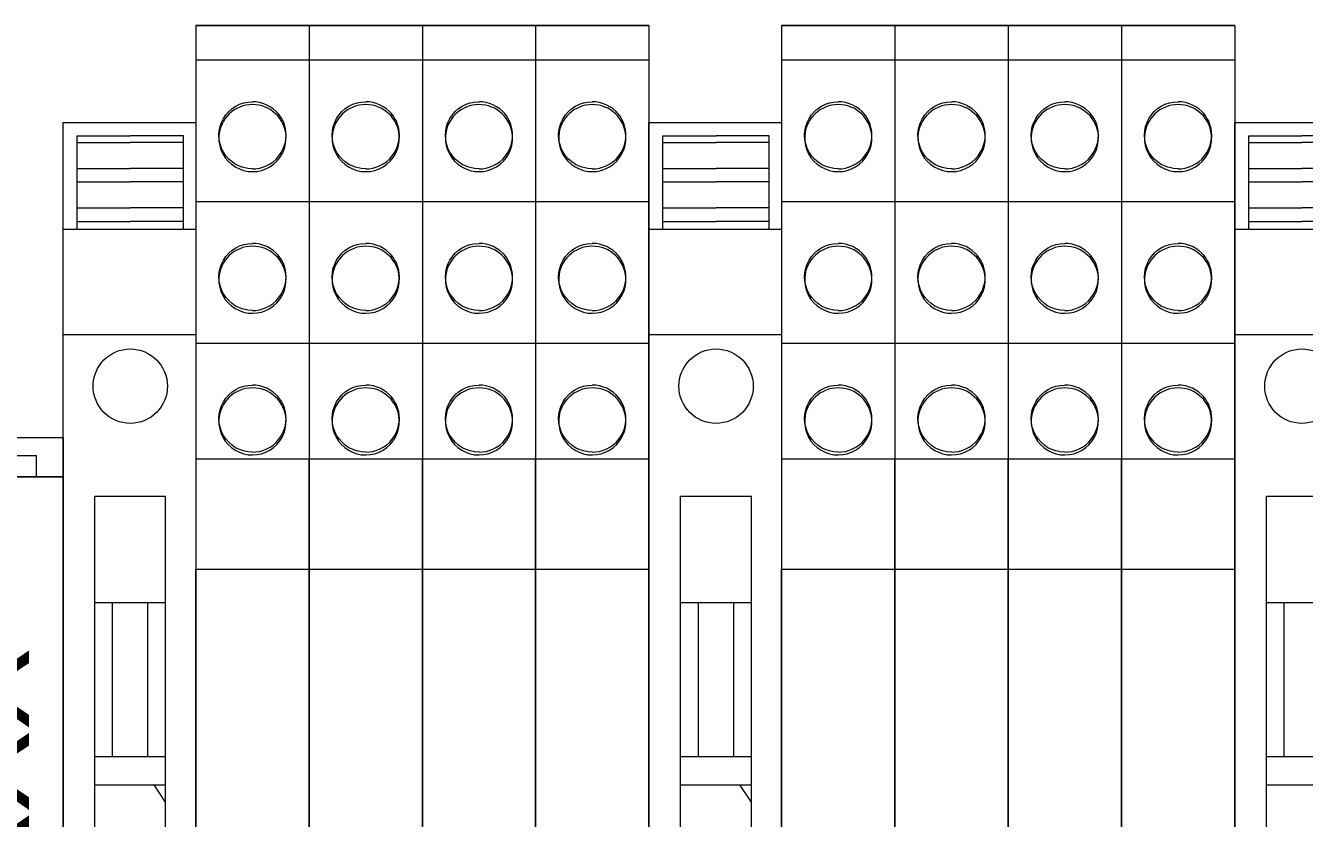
# Model space of a CAD drawing. Header units: millimetres. Extents: x 979 to 5828, y -1860 to 642.
# Drawn here: x 5079.4 to 5151.7, y -176.9 to -132.1 of the extents above; entities that cross this region are included whole.
import ezdxf
from ezdxf.enums import TextEntityAlignment as Align

# ---------------------------------------------------------------- set-up
doc = ezdxf.new("R2010")
doc.units = ezdxf.units.MM
doc.layers.add('eProC - L2', color=41, linetype='Continuous', lineweight=20)
doc.styles.get("Standard").update_dxf_attribs({"font": 'arial.ttf'})

# ---------------------------------------------------------------- blocks, each defined once
blk = doc.blocks.new('eProC_Z_EK1+I-RE1')
at = {"layer": 'eProC - L2'}
for p, q in [((0, 0), (0, -20.65)), ((10, 0), (0, 0)), ((10, 0), (10, -43)), ((0, -1), (8.5, -1)), ((8.5, -2.2), (8.5, -1)), ((10, -2.2), (0, -2.2)), ((0, -4.2), (1, -4.2)), ((1, -4.591), (0, -4.591)), ((1, -5.091), (0, -5.091)), ((1, -5.838), (0, -5.838)), ((1, -6.114), (0, -6.114)), ((1, -7.214), (0, -7.214)), ((1, -7.489), (0, -7.489)), ((1, -8.989), (0, -8.989)), ((1, -9.265), (0, -9.265)), ((1, -10.365), (0, -10.365)), ((1, -10.64), (0, -10.64)), ((1, -12.14), (0, -12.14)), ((1, -12.416), (0, -12.416)), ((1, -13.516), (0, -13.516)), ((1, -13.791), (0, -13.791)), ((1, -15.291), (0, -15.291)), ((1, -15.567), (0, -15.567)), ((1, -16.667), (0, -16.667)), ((1, -16.942), (0, -16.942)), ((1, -17.691), (0, -17.691)), ((1, -18.191), (0, -18.191)), ((0, -20.65), (1, -20.65)), ((1, -26.45), (1, -20.65)), ((0, -26.45), (0, -43)), ((0, -26.45), (1, -26.45)), ((10, -41), (0, -41)), ((10, -43), (0, -43))]:
    blk.add_line(p, q, dxfattribs=at)
blk.add_lwpolyline([(10, -41), (1, -41), (1, -2.2), (10, -2.2)], close=True, dxfattribs=at)
blk.add_attdef('XXXX.X', text='', height=5, rotation=90, dxfattribs=at).set_placement((8.072, -21.183), align=Align.CENTER)
blk = doc.blocks.new('eProC_Z_BPSN-SI-520')
at = {"layer": 'eProC - L2'}
for p, q in [((0.794, -6.05), (0.794, -0.749)), ((0.794, -0.749), (3.794, -0.749)), ((0.794, -1.131), (3.794, -1.131)), ((6.794, -0.749), (3.794, -0.749)), ((6.794, -1.131), (3.794, -1.131)), ((6.794, -6.05), (6.794, -0.749)), ((0.794, -2.594), (3.794, -2.594)), ((6.794, -2.594), (3.794, -2.594)), ((0.794, -3.358), (3.794, -3.358)), ((6.794, -3.358), (3.794, -3.358)), ((0.794, -4.822), (3.794, -4.822)), ((6.794, -4.822), (3.794, -4.822)), ((0.794, -5.585), (3.794, -5.585)), ((6.794, -5.585), (3.794, -5.585)), ((7.5, -6.05), (0, -6.05)), ((7.5, -11.996), (0, -11.996)), ((1.794, -42.11), (1.794, -21.11)), ((1.794, -21.11), (5.794, -21.11)), ((5.794, -42.11), (5.794, -21.11)), ((1.794, -27.11), (5.794, -27.11)), ((2.794, -35.795), (2.794, -27.11)), ((4.794, -35.795), (4.794, -27.11)), ((1.794, -35.795), (5.794, -35.795)), ((1.794, -37.396), (5.794, -37.396)), ((5.794, -38.389), (5.144, -37.396)), ((1.794, -42.11), (5.794, -42.11)), ((1.794, -59.11), (1.794, -44.11)), ((1.794, -44.11), (5.794, -44.11)), ((5.794, -59.11), (5.794, -44.11)), ((1.794, -59.11), (5.794, -59.11)), ((7.5, -60.072), (0, -60.072)), ((7.5, -61.577), (0, -61.577)), ((0.644, -78.601), (0.644, -61.577)), ((0.994, -78.601), (0.994, -61.577)), ((6.594, -61.647), (0.994, -61.647)), ((6.594, -78.601), (6.594, -61.577)), ((6.944, -78.601), (6.944, -61.577)), ((0.994, -67.83), (0.644, -67.83)), ((6.594, -67.83), (6.944, -67.83)), ((6.594, -68.91), (0.994, -68.91)), ((1.294, -77.853), (1.294, -69.103)), ((6.594, -69.103), (1.294, -69.103)), ((0.994, -70.001), (0.644, -70.001)), ((6.594, -69.783), (1.294, -69.783)), ((6.594, -70.001), (6.944, -70.001)), ((6.594, -70.757), (1.294, -70.757)), ((0.644, -71.801), (0.994, -71.801)), ((6.594, -71.919), (1.294, -71.919)), ((6.944, -71.801), (6.594, -71.801)), ((6.594, -72.893), (1.294, -72.893)), ((6.594, -74.054), (1.294, -74.054)), ((0.994, -74.801), (0.644, -74.801)), ((6.594, -75.029), (1.294, -75.029)), ((6.594, -74.801), (6.944, -74.801)), ((6.594, -76.19), (1.294, -76.19)), ((6.594, -77.165), (1.294, -77.165)), ((6.594, -77.853), (1.294, -77.853)), ((6.594, -78.601), (0.994, -78.601))]:
    blk.add_line(p, q, dxfattribs=at)
blk.add_lwpolyline([(0, 0), (7.5, 0), (7.5, -78.601), (0, -78.601)], close=True, dxfattribs=at)
for centre in [(3.794, -14.89), (3.794, -64.565)]:
    blk.add_circle(centre, 2.1, dxfattribs=at)

msp = doc.modelspace()

# ---------------------------------------------------------------- linework, layer by layer
at = {"layer": 'eProC - L2'}
for p, q in [((5095.427, -132.136), (5089.027, -132.136)), ((5089.027, -132.136), (5089.027, -156.624)), ((5095.427, -132.137), (5089.027, -132.137)), ((5095.427, -132.142), (5089.027, -132.142)), ((5095.427, -132.136), (5095.427, -220.113)), ((5101.827, -132.136), (5095.427, -132.136)), ((5095.427, -132.136), (5095.427, -156.624)), ((5101.827, -132.137), (5095.427, -132.137)), ((5101.827, -132.142), (5095.427, -132.142)), ((5101.827, -132.136), (5101.827, -220.113)), ((5108.227, -132.136), (5101.827, -132.136)), ((5101.827, -132.136), (5101.827, -156.624)), ((5108.227, -132.137), (5101.827, -132.137)), ((5108.227, -132.142), (5101.827, -132.142)), ((5108.227, -132.136), (5108.227, -220.113)), ((5114.627, -132.136), (5108.227, -132.136)), ((5108.227, -132.136), (5108.227, -156.624)), ((5114.627, -132.137), (5108.227, -132.137)), ((5114.627, -132.142), (5108.227, -132.142)), ((5114.627, -132.136), (5114.627, -220.113)), ((5114.627, -132.136), (5114.627, -156.624)), ((5128.527, -132.136), (5122.127, -132.136)), ((5122.127, -132.136), (5122.127, -156.624)), ((5128.527, -132.137), (5122.127, -132.137)), ((5128.527, -132.142), (5122.127, -132.142)), ((5128.527, -132.136), (5128.527, -220.113)), ((5134.927, -132.136), (5128.527, -132.136)), ((5128.527, -132.136), (5128.527, -156.624)), ((5134.927, -132.137), (5128.527, -132.137)), ((5134.927, -132.142), (5128.527, -132.142)), ((5134.927, -132.136), (5134.927, -220.113)), ((5141.327, -132.136), (5134.927, -132.136)), ((5134.927, -132.136), (5134.927, -156.624)), ((5141.327, -132.137), (5134.927, -132.137)), ((5141.327, -132.142), (5134.927, -132.142)), ((5141.327, -132.136), (5141.327, -220.113)), ((5147.727, -132.136), (5141.327, -132.136)), ((5141.327, -132.136), (5141.327, -156.624)), ((5147.727, -132.137), (5141.327, -132.137)), ((5147.727, -132.142), (5141.327, -132.142)), ((5147.727, -132.136), (5147.727, -220.113)), ((5147.727, -132.136), (5147.727, -156.624)), ((5095.427, -134.087), (5089.027, -134.087)), ((5101.827, -134.087), (5095.427, -134.087)), ((5108.227, -134.087), (5101.827, -134.087)), ((5114.627, -134.087), (5108.227, -134.087)), ((5128.527, -134.087), (5122.127, -134.087)), ((5134.927, -134.087), (5128.527, -134.087)), ((5141.327, -134.087), (5134.927, -134.087)), ((5147.727, -134.087), (5141.327, -134.087)), ((5090.327, -138.328), (5090.327, -138.49)), ((5094.128, -138.49), (5094.128, -138.328)), ((5096.727, -138.328), (5096.727, -138.49)), ((5100.528, -138.49), (5100.528, -138.328)), ((5103.127, -138.328), (5103.127, -138.49)), ((5106.928, -138.49), (5106.928, -138.328)), ((5109.527, -138.328), (5109.527, -138.49)), ((5113.328, -138.49), (5113.328, -138.328)), ((5123.427, -138.328), (5123.427, -138.49)), ((5127.228, -138.49), (5127.228, -138.328)), ((5129.827, -138.328), (5129.827, -138.49)), ((5133.628, -138.49), (5133.628, -138.328)), ((5136.227, -138.328), (5136.227, -138.49)), ((5140.028, -138.49), (5140.028, -138.328)), ((5142.627, -138.328), (5142.627, -138.49)), ((5146.428, -138.49), (5146.428, -138.328)), ((5095.427, -142.087), (5089.027, -142.087)), ((5101.827, -142.087), (5095.427, -142.087)), ((5108.227, -142.087), (5101.827, -142.087)), ((5114.627, -142.087), (5108.227, -142.087)), ((5128.527, -142.087), (5122.127, -142.087)), ((5134.927, -142.087), (5128.527, -142.087)), ((5141.327, -142.087), (5134.927, -142.087)), ((5147.727, -142.087), (5141.327, -142.087)), ((5090.327, -146.328), (5090.327, -146.49)), ((5094.128, -146.49), (5094.128, -146.328)), ((5096.727, -146.328), (5096.727, -146.49)), ((5100.528, -146.49), (5100.528, -146.328)), ((5103.127, -146.328), (5103.127, -146.49)), ((5106.928, -146.49), (5106.928, -146.328)), ((5109.527, -146.328), (5109.527, -146.49)), ((5113.328, -146.49), (5113.328, -146.328)), ((5123.427, -146.328), (5123.427, -146.49)), ((5127.228, -146.49), (5127.228, -146.328)), ((5129.827, -146.328), (5129.827, -146.49)), ((5133.628, -146.49), (5133.628, -146.328)), ((5136.227, -146.328), (5136.227, -146.49)), ((5140.028, -146.49), (5140.028, -146.328)), ((5142.627, -146.328), (5142.627, -146.49)), ((5146.428, -146.49), (5146.428, -146.328)), ((5095.427, -150.087), (5089.027, -150.087)), ((5101.827, -150.087), (5095.427, -150.087)), ((5108.227, -150.087), (5101.827, -150.087)), ((5114.627, -150.087), (5108.227, -150.087)), ((5128.527, -150.087), (5122.127, -150.087)), ((5134.927, -150.087), (5128.527, -150.087)), ((5141.327, -150.087), (5134.927, -150.087)), ((5147.727, -150.087), (5141.327, -150.087)), ((5090.327, -154.328), (5090.327, -154.49)), ((5094.128, -154.49), (5094.128, -154.328)), ((5096.727, -154.328), (5096.727, -154.49)), ((5100.528, -154.49), (5100.528, -154.328)), ((5103.127, -154.328), (5103.127, -154.49)), ((5106.928, -154.49), (5106.928, -154.328)), ((5109.527, -154.328), (5109.527, -154.49)), ((5113.328, -154.49), (5113.328, -154.328)), ((5123.427, -154.328), (5123.427, -154.49)), ((5127.228, -154.49), (5127.228, -154.328)), ((5129.827, -154.328), (5129.827, -154.49)), ((5133.628, -154.49), (5133.628, -154.328)), ((5136.227, -154.328), (5136.227, -154.49)), ((5140.028, -154.49), (5140.028, -154.328)), ((5142.627, -154.328), (5142.627, -154.49)), ((5146.428, -154.49), (5146.428, -154.328)), ((5095.427, -156.624), (5089.027, -156.624)), ((5089.027, -156.624), (5089.027, -162.846)), ((5095.427, -162.845), (5095.427, -156.624)), ((5101.827, -156.624), (5095.427, -156.624)), ((5095.427, -156.624), (5095.427, -162.846)), ((5101.827, -162.845), (5101.827, -156.624)), ((5108.227, -156.624), (5101.827, -156.624)), ((5101.827, -156.624), (5101.827, -162.846)), ((5108.227, -162.845), (5108.227, -156.624)), ((5114.627, -156.624), (5108.227, -156.624)), ((5108.227, -156.624), (5108.227, -162.846)), ((5114.627, -162.845), (5114.627, -156.624)), ((5114.627, -156.624), (5114.627, -162.846)), ((5128.527, -156.624), (5122.127, -156.624)), ((5122.127, -156.624), (5122.127, -162.846)), ((5128.527, -162.845), (5128.527, -156.624)), ((5134.927, -156.624), (5128.527, -156.624)), ((5128.527, -156.624), (5128.527, -162.846)), ((5134.927, -162.845), (5134.927, -156.624)), ((5141.327, -156.624), (5134.927, -156.624)), ((5134.927, -156.624), (5134.927, -162.846)), ((5141.327, -162.845), (5141.327, -156.624)), ((5147.727, -156.624), (5141.327, -156.624)), ((5141.327, -156.624), (5141.327, -162.846)), ((5147.727, -162.845), (5147.727, -156.624)), ((5147.727, -156.624), (5147.727, -162.846)), ((5095.427, -162.845), (5089.027, -162.846)), ((5089.027, -212.113), (5089.027, -162.846)), ((5089.627, -162.852), (5089.027, -162.852)), ((5095.427, -162.852), (5094.827, -162.852)), ((5101.827, -162.845), (5095.427, -162.846)), ((5095.427, -212.113), (5095.427, -162.846)), ((5096.027, -162.852), (5095.427, -162.852)), ((5101.827, -162.852), (5101.227, -162.852)), ((5108.227, -162.845), (5101.827, -162.846)), ((5101.827, -212.113), (5101.827, -162.846)), ((5102.427, -162.852), (5101.827, -162.852)), ((5108.227, -162.852), (5107.627, -162.852)), ((5114.627, -162.845), (5108.227, -162.846)), ((5108.227, -212.113), (5108.227, -162.846)), ((5108.827, -162.852), (5108.227, -162.852)), ((5114.627, -212.113), (5114.627, -162.846)), ((5128.527, -162.845), (5122.127, -162.846)), ((5122.127, -212.113), (5122.127, -162.846)), ((5122.727, -162.852), (5122.127, -162.852)), ((5128.527, -162.852), (5127.927, -162.852)), ((5134.927, -162.845), (5128.527, -162.846)), ((5128.527, -212.113), (5128.527, -162.846)), ((5129.127, -162.852), (5128.527, -162.852)), ((5134.927, -162.852), (5134.327, -162.852)), ((5141.327, -162.845), (5134.927, -162.846)), ((5134.927, -212.113), (5134.927, -162.846)), ((5135.527, -162.852), (5134.927, -162.852)), ((5141.327, -162.852), (5140.727, -162.852)), ((5147.727, -162.845), (5141.327, -162.846)), ((5141.327, -212.113), (5141.327, -162.846)), ((5141.927, -162.852), (5141.327, -162.852)), ((5147.727, -212.113), (5147.727, -162.846))]:
    msp.add_line(p, q, dxfattribs=at)
for points in [[(5090.327, -138.328), (5090.343, -138.08), (5090.392, -137.838), (5090.472, -137.603), (5090.582, -137.381), (5090.72, -137.177), (5090.884, -136.991), (5091.072, -136.827), (5091.278, -136.69), (5091.5, -136.582), (5091.735, -136.502), (5091.956, -136.459), (5092.227, -136.438)], [(5094.128, -138.328), (5094.119, -138.153), (5094.089, -137.949), (5094.028, -137.723), (5093.956, -137.542), (5093.858, -137.356), (5093.776, -137.232), (5093.68, -137.108), (5093.569, -136.989), (5093.4, -136.839), (5093.223, -136.717), (5093.044, -136.621), (5092.867, -136.548), (5092.639, -136.482), (5092.424, -136.448), (5092.227, -136.438)], [(5096.727, -138.328), (5096.743, -138.08), (5096.792, -137.838), (5096.872, -137.603), (5096.982, -137.381), (5097.12, -137.177), (5097.284, -136.991), (5097.472, -136.827), (5097.678, -136.69), (5097.9, -136.582), (5098.135, -136.502), (5098.356, -136.459), (5098.627, -136.438)], [(5100.528, -138.328), (5100.519, -138.153), (5100.489, -137.949), (5100.428, -137.723), (5100.356, -137.542), (5100.258, -137.356), (5100.176, -137.232), (5100.08, -137.108), (5099.969, -136.989), (5099.8, -136.839), (5099.623, -136.717), (5099.444, -136.621), (5099.267, -136.548), (5099.039, -136.482), (5098.824, -136.448), (5098.627, -136.438)], [(5103.127, -138.328), (5103.143, -138.08), (5103.192, -137.838), (5103.272, -137.603), (5103.382, -137.381), (5103.52, -137.177), (5103.684, -136.991), (5103.872, -136.827), (5104.078, -136.69), (5104.3, -136.582), (5104.535, -136.502), (5104.756, -136.459), (5105.027, -136.438)], [(5106.928, -138.328), (5106.919, -138.153), (5106.889, -137.949), (5106.828, -137.723), (5106.756, -137.542), (5106.658, -137.356), (5106.576, -137.232), (5106.48, -137.108), (5106.369, -136.989), (5106.2, -136.839), (5106.023, -136.717), (5105.844, -136.621), (5105.667, -136.548), (5105.439, -136.482), (5105.224, -136.448), (5105.027, -136.438)], [(5109.527, -138.328), (5109.543, -138.08), (5109.592, -137.838), (5109.672, -137.603), (5109.782, -137.381), (5109.92, -137.177), (5110.084, -136.991), (5110.272, -136.827), (5110.478, -136.69), (5110.7, -136.582), (5110.935, -136.502), (5111.156, -136.459), (5111.427, -136.438)], [(5113.328, -138.328), (5113.319, -138.153), (5113.289, -137.949), (5113.228, -137.723), (5113.156, -137.542), (5113.058, -137.356), (5112.976, -137.232), (5112.88, -137.108), (5112.769, -136.989), (5112.6, -136.839), (5112.423, -136.717), (5112.244, -136.621), (5112.067, -136.548), (5111.839, -136.482), (5111.624, -136.448), (5111.427, -136.438)], [(5123.427, -138.328), (5123.443, -138.08), (5123.492, -137.838), (5123.572, -137.603), (5123.682, -137.381), (5123.82, -137.177), (5123.984, -136.991), (5124.172, -136.827), (5124.378, -136.69), (5124.6, -136.582), (5124.835, -136.502), (5125.056, -136.459), (5125.327, -136.438)], [(5127.228, -138.328), (5127.219, -138.153), (5127.189, -137.949), (5127.128, -137.723), (5127.056, -137.542), (5126.958, -137.356), (5126.876, -137.232), (5126.78, -137.108), (5126.669, -136.989), (5126.5, -136.839), (5126.323, -136.717), (5126.144, -136.621), (5125.967, -136.548), (5125.739, -136.482), (5125.524, -136.448), (5125.327, -136.438)], [(5129.827, -138.328), (5129.843, -138.08), (5129.892, -137.838), (5129.972, -137.603), (5130.082, -137.381), (5130.22, -137.177), (5130.384, -136.991), (5130.572, -136.827), (5130.778, -136.69), (5131, -136.582), (5131.235, -136.502), (5131.456, -136.459), (5131.727, -136.438)], [(5133.628, -138.328), (5133.619, -138.153), (5133.589, -137.949), (5133.528, -137.723), (5133.456, -137.542), (5133.358, -137.356), (5133.276, -137.232), (5133.18, -137.108), (5133.069, -136.989), (5132.9, -136.839), (5132.723, -136.717), (5132.544, -136.621), (5132.367, -136.548), (5132.139, -136.482), (5131.924, -136.448), (5131.727, -136.438)], [(5136.227, -138.328), (5136.243, -138.08), (5136.292, -137.838), (5136.372, -137.603), (5136.482, -137.381), (5136.62, -137.177), (5136.784, -136.991), (5136.972, -136.827), (5137.178, -136.69), (5137.4, -136.582), (5137.635, -136.502), (5137.856, -136.459), (5138.127, -136.438)], [(5140.028, -138.328), (5140.019, -138.153), (5139.989, -137.949), (5139.928, -137.723), (5139.856, -137.542), (5139.758, -137.356), (5139.676, -137.232), (5139.58, -137.108), (5139.469, -136.989), (5139.3, -136.839), (5139.123, -136.717), (5138.944, -136.621), (5138.767, -136.548), (5138.539, -136.482), (5138.324, -136.448), (5138.127, -136.438)], [(5142.627, -138.328), (5142.643, -138.08), (5142.692, -137.838), (5142.772, -137.603), (5142.882, -137.381), (5143.02, -137.177), (5143.184, -136.991), (5143.372, -136.827), (5143.578, -136.69), (5143.8, -136.582), (5144.035, -136.502), (5144.256, -136.459), (5144.527, -136.438)], [(5146.428, -138.328), (5146.419, -138.153), (5146.389, -137.949), (5146.328, -137.723), (5146.256, -137.542), (5146.158, -137.356), (5146.076, -137.232), (5145.98, -137.108), (5145.869, -136.989), (5145.7, -136.839), (5145.523, -136.717), (5145.344, -136.621), (5145.167, -136.548), (5144.939, -136.482), (5144.724, -136.448), (5144.527, -136.438)], [(5091.653, -140.139), (5091.492, -140.08), (5091.275, -139.973), (5091.073, -139.836), (5090.885, -139.67), (5090.72, -139.482), (5090.583, -139.277), (5090.472, -139.054), (5090.392, -138.818), (5090.343, -138.576), (5090.327, -138.328), (5090.327, -138.328)], [(5092.798, -140.139), (5092.862, -140.117), (5093.04, -140.044), (5093.219, -139.947), (5093.397, -139.824), (5093.568, -139.672), (5093.725, -139.495), (5093.852, -139.312), (5093.95, -139.129), (5094.022, -138.95), (5094.086, -138.723), (5094.118, -138.515), (5094.128, -138.331), (5094.128, -138.328)], [(5098.053, -140.139), (5097.892, -140.08), (5097.675, -139.973), (5097.473, -139.836), (5097.285, -139.67), (5097.12, -139.482), (5096.983, -139.277), (5096.872, -139.054), (5096.792, -138.818), (5096.743, -138.576), (5096.727, -138.328), (5096.727, -138.328)], [(5099.198, -140.139), (5099.262, -140.117), (5099.44, -140.044), (5099.619, -139.947), (5099.797, -139.824), (5099.968, -139.672), (5100.125, -139.495), (5100.252, -139.312), (5100.35, -139.129), (5100.422, -138.95), (5100.486, -138.723), (5100.518, -138.515), (5100.528, -138.331), (5100.528, -138.328)], [(5104.453, -140.139), (5104.292, -140.08), (5104.075, -139.973), (5103.873, -139.836), (5103.685, -139.67), (5103.52, -139.482), (5103.383, -139.277), (5103.272, -139.054), (5103.192, -138.818), (5103.143, -138.576), (5103.127, -138.328), (5103.127, -138.328)], [(5105.598, -140.139), (5105.662, -140.117), (5105.84, -140.044), (5106.019, -139.947), (5106.197, -139.824), (5106.368, -139.672), (5106.525, -139.495), (5106.652, -139.312), (5106.75, -139.129), (5106.822, -138.95), (5106.886, -138.723), (5106.918, -138.515), (5106.928, -138.331), (5106.928, -138.328)], [(5110.853, -140.139), (5110.692, -140.08), (5110.475, -139.973), (5110.273, -139.836), (5110.085, -139.67), (5109.92, -139.482), (5109.783, -139.277), (5109.672, -139.054), (5109.592, -138.818), (5109.543, -138.576), (5109.527, -138.328), (5109.527, -138.328)], [(5111.998, -140.139), (5112.062, -140.117), (5112.24, -140.044), (5112.419, -139.947), (5112.597, -139.824), (5112.768, -139.672), (5112.925, -139.495), (5113.052, -139.312), (5113.15, -139.129), (5113.222, -138.95), (5113.286, -138.723), (5113.318, -138.515), (5113.328, -138.331), (5113.328, -138.328)], [(5124.753, -140.139), (5124.592, -140.08), (5124.375, -139.973), (5124.173, -139.836), (5123.985, -139.67), (5123.82, -139.482), (5123.683, -139.277), (5123.572, -139.054), (5123.492, -138.818), (5123.443, -138.576), (5123.427, -138.328), (5123.427, -138.328)], [(5125.898, -140.139), (5125.962, -140.117), (5126.14, -140.044), (5126.319, -139.947), (5126.497, -139.824), (5126.668, -139.672), (5126.825, -139.495), (5126.952, -139.312), (5127.05, -139.129), (5127.122, -138.95), (5127.186, -138.723), (5127.218, -138.515), (5127.228, -138.331), (5127.228, -138.328)], [(5131.153, -140.139), (5130.992, -140.08), (5130.775, -139.973), (5130.573, -139.836), (5130.385, -139.67), (5130.22, -139.482), (5130.083, -139.277), (5129.972, -139.054), (5129.892, -138.818), (5129.843, -138.576), (5129.827, -138.328), (5129.827, -138.328)], [(5132.298, -140.139), (5132.362, -140.117), (5132.54, -140.044), (5132.719, -139.947), (5132.897, -139.824), (5133.068, -139.672), (5133.225, -139.495), (5133.352, -139.312), (5133.45, -139.129), (5133.522, -138.95), (5133.586, -138.723), (5133.618, -138.515), (5133.628, -138.331), (5133.628, -138.328)], [(5137.553, -140.139), (5137.392, -140.08), (5137.175, -139.973), (5136.973, -139.836), (5136.785, -139.67), (5136.62, -139.482), (5136.483, -139.277), (5136.372, -139.054), (5136.292, -138.818), (5136.243, -138.576), (5136.227, -138.328), (5136.227, -138.328)], [(5138.698, -140.139), (5138.762, -140.117), (5138.94, -140.044), (5139.119, -139.947), (5139.297, -139.824), (5139.468, -139.672), (5139.625, -139.495), (5139.752, -139.312), (5139.85, -139.129), (5139.922, -138.95), (5139.986, -138.723), (5140.018, -138.515), (5140.028, -138.331), (5140.028, -138.328)], [(5143.953, -140.139), (5143.792, -140.08), (5143.575, -139.973), (5143.373, -139.836), (5143.185, -139.67), (5143.02, -139.482), (5142.883, -139.277), (5142.772, -139.054), (5142.692, -138.818), (5142.643, -138.576), (5142.627, -138.328), (5142.627, -138.328)], [(5145.098, -140.139), (5145.162, -140.117), (5145.34, -140.044), (5145.519, -139.947), (5145.697, -139.824), (5145.868, -139.672), (5146.025, -139.495), (5146.152, -139.312), (5146.25, -139.129), (5146.322, -138.95), (5146.386, -138.723), (5146.418, -138.515), (5146.428, -138.331), (5146.428, -138.328)], [(5092.227, -140.227), (5091.968, -140.207), (5091.723, -140.158), (5091.653, -140.139)], [(5092.227, -140.227), (5092.421, -140.217), (5092.634, -140.183), (5092.798, -140.139)], [(5098.627, -140.227), (5098.368, -140.207), (5098.123, -140.158), (5098.053, -140.139)], [(5098.627, -140.227), (5098.821, -140.217), (5099.034, -140.183), (5099.198, -140.139)], [(5105.027, -140.227), (5104.768, -140.207), (5104.523, -140.158), (5104.453, -140.139)], [(5105.027, -140.227), (5105.221, -140.217), (5105.434, -140.183), (5105.598, -140.139)], [(5111.427, -140.227), (5111.168, -140.207), (5110.923, -140.158), (5110.853, -140.139)], [(5111.427, -140.227), (5111.621, -140.217), (5111.834, -140.183), (5111.998, -140.139)], [(5125.327, -140.227), (5125.068, -140.207), (5124.823, -140.158), (5124.753, -140.139)], [(5125.327, -140.227), (5125.521, -140.217), (5125.734, -140.183), (5125.898, -140.139)], [(5131.727, -140.227), (5131.468, -140.207), (5131.223, -140.158), (5131.153, -140.139)], [(5131.727, -140.227), (5131.921, -140.217), (5132.134, -140.183), (5132.298, -140.139)], [(5138.127, -140.227), (5137.868, -140.207), (5137.623, -140.158), (5137.553, -140.139)], [(5138.127, -140.227), (5138.321, -140.217), (5138.534, -140.183), (5138.698, -140.139)], [(5144.527, -140.227), (5144.268, -140.207), (5144.023, -140.158), (5143.953, -140.139)], [(5144.527, -140.227), (5144.721, -140.217), (5144.934, -140.183), (5145.098, -140.139)], [(5090.327, -146.328), (5090.343, -146.08), (5090.392, -145.838), (5090.472, -145.603), (5090.582, -145.381), (5090.72, -145.177), (5090.884, -144.991), (5091.072, -144.827), (5091.278, -144.69), (5091.5, -144.582), (5091.735, -144.502), (5091.956, -144.459), (5092.227, -144.438)], [(5094.128, -146.328), (5094.119, -146.153), (5094.089, -145.949), (5094.028, -145.723), (5093.956, -145.542), (5093.858, -145.356), (5093.776, -145.232), (5093.68, -145.108), (5093.569, -144.989), (5093.4, -144.839), (5093.223, -144.717), (5093.044, -144.621), (5092.867, -144.548), (5092.639, -144.482), (5092.424, -144.448), (5092.227, -144.438)], [(5096.727, -146.328), (5096.743, -146.08), (5096.792, -145.838), (5096.872, -145.603), (5096.982, -145.381), (5097.12, -145.177), (5097.284, -144.991), (5097.472, -144.827), (5097.678, -144.69), (5097.9, -144.582), (5098.135, -144.502), (5098.356, -144.459), (5098.627, -144.438)], [(5100.528, -146.328), (5100.519, -146.153), (5100.489, -145.949), (5100.428, -145.723), (5100.356, -145.542), (5100.258, -145.356), (5100.176, -145.232), (5100.08, -145.108), (5099.969, -144.989), (5099.8, -144.839), (5099.623, -144.717), (5099.444, -144.621), (5099.267, -144.548), (5099.039, -144.482), (5098.824, -144.448), (5098.627, -144.438)], [(5103.127, -146.328), (5103.143, -146.08), (5103.192, -145.838), (5103.272, -145.603), (5103.382, -145.381), (5103.52, -145.177), (5103.684, -144.991), (5103.872, -144.827), (5104.078, -144.69), (5104.3, -144.582), (5104.535, -144.502), (5104.756, -144.459), (5105.027, -144.438)], [(5106.928, -146.328), (5106.919, -146.153), (5106.889, -145.949), (5106.828, -145.723), (5106.756, -145.542), (5106.658, -145.356), (5106.576, -145.232), (5106.48, -145.108), (5106.369, -144.989), (5106.2, -144.839), (5106.023, -144.717), (5105.844, -144.621), (5105.667, -144.548), (5105.439, -144.482), (5105.224, -144.448), (5105.027, -144.438)], [(5109.527, -146.328), (5109.543, -146.08), (5109.592, -145.838), (5109.672, -145.603), (5109.782, -145.381), (5109.92, -145.177), (5110.084, -144.991), (5110.272, -144.827), (5110.478, -144.69), (5110.7, -144.582), (5110.935, -144.502), (5111.156, -144.459), (5111.427, -144.438)], [(5113.328, -146.328), (5113.319, -146.153), (5113.289, -145.949), (5113.228, -145.723), (5113.156, -145.542), (5113.058, -145.356), (5112.976, -145.232), (5112.88, -145.108), (5112.769, -144.989), (5112.6, -144.839), (5112.423, -144.717), (5112.244, -144.621), (5112.067, -144.548), (5111.839, -144.482), (5111.624, -144.448), (5111.427, -144.438)], [(5123.427, -146.328), (5123.443, -146.08), (5123.492, -145.838), (5123.572, -145.603), (5123.682, -145.381), (5123.82, -145.177), (5123.984, -144.991), (5124.172, -144.827), (5124.378, -144.69), (5124.6, -144.582), (5124.835, -144.502), (5125.056, -144.459), (5125.327, -144.438)], [(5127.228, -146.328), (5127.219, -146.153), (5127.189, -145.949), (5127.128, -145.723), (5127.056, -145.542), (5126.958, -145.356), (5126.876, -145.232), (5126.78, -145.108), (5126.669, -144.989), (5126.5, -144.839), (5126.323, -144.717), (5126.144, -144.621), (5125.967, -144.548), (5125.739, -144.482), (5125.524, -144.448), (5125.327, -144.438)], [(5129.827, -146.328), (5129.843, -146.08), (5129.892, -145.838), (5129.972, -145.603), (5130.082, -145.381), (5130.22, -145.177), (5130.384, -144.991), (5130.572, -144.827), (5130.778, -144.69), (5131, -144.582), (5131.235, -144.502), (5131.456, -144.459), (5131.727, -144.438)], [(5133.628, -146.328), (5133.619, -146.153), (5133.589, -145.949), (5133.528, -145.723), (5133.456, -145.542), (5133.358, -145.356), (5133.276, -145.232), (5133.18, -145.108), (5133.069, -144.989), (5132.9, -144.839), (5132.723, -144.717), (5132.544, -144.621), (5132.367, -144.548), (5132.139, -144.482), (5131.924, -144.448), (5131.727, -144.438)], [(5136.227, -146.328), (5136.243, -146.08), (5136.292, -145.838), (5136.372, -145.603), (5136.482, -145.381), (5136.62, -145.177), (5136.784, -144.991), (5136.972, -144.827), (5137.178, -144.69), (5137.4, -144.582), (5137.635, -144.502), (5137.856, -144.459), (5138.127, -144.438)], [(5140.028, -146.328), (5140.019, -146.153), (5139.989, -145.949), (5139.928, -145.723), (5139.856, -145.542), (5139.758, -145.356), (5139.676, -145.232), (5139.58, -145.108), (5139.469, -144.989), (5139.3, -144.839), (5139.123, -144.717), (5138.944, -144.621), (5138.767, -144.548), (5138.539, -144.482), (5138.324, -144.448), (5138.127, -144.438)], [(5142.627, -146.328), (5142.643, -146.08), (5142.692, -145.838), (5142.772, -145.603), (5142.882, -145.381), (5143.02, -145.177), (5143.184, -144.991), (5143.372, -144.827), (5143.578, -144.69), (5143.8, -144.582), (5144.035, -144.502), (5144.256, -144.459), (5144.527, -144.438)], [(5146.428, -146.328), (5146.419, -146.153), (5146.389, -145.949), (5146.328, -145.723), (5146.256, -145.542), (5146.158, -145.356), (5146.076, -145.232), (5145.98, -145.108), (5145.869, -144.989), (5145.7, -144.839), (5145.523, -144.717), (5145.344, -144.621), (5145.167, -144.548), (5144.939, -144.482), (5144.724, -144.448), (5144.527, -144.438)], [(5091.653, -148.139), (5091.492, -148.08), (5091.275, -147.973), (5091.073, -147.836), (5090.885, -147.67), (5090.72, -147.482), (5090.583, -147.277), (5090.472, -147.054), (5090.392, -146.818), (5090.343, -146.576), (5090.327, -146.328), (5090.327, -146.328)], [(5092.798, -148.139), (5092.862, -148.117), (5093.04, -148.044), (5093.219, -147.947), (5093.397, -147.824), (5093.568, -147.672), (5093.725, -147.495), (5093.852, -147.312), (5093.95, -147.129), (5094.022, -146.95), (5094.086, -146.723), (5094.118, -146.515), (5094.128, -146.331), (5094.128, -146.328)], [(5098.053, -148.139), (5097.892, -148.08), (5097.675, -147.973), (5097.473, -147.836), (5097.285, -147.67), (5097.12, -147.482), (5096.983, -147.277), (5096.872, -147.054), (5096.792, -146.818), (5096.743, -146.576), (5096.727, -146.328), (5096.727, -146.328)], [(5099.198, -148.139), (5099.262, -148.117), (5099.44, -148.044), (5099.619, -147.947), (5099.797, -147.824), (5099.968, -147.672), (5100.125, -147.495), (5100.252, -147.312), (5100.35, -147.129), (5100.422, -146.95), (5100.486, -146.723), (5100.518, -146.515), (5100.528, -146.331), (5100.528, -146.328)], [(5104.453, -148.139), (5104.292, -148.08), (5104.075, -147.973), (5103.873, -147.836), (5103.685, -147.67), (5103.52, -147.482), (5103.383, -147.277), (5103.272, -147.054), (5103.192, -146.818), (5103.143, -146.576), (5103.127, -146.328), (5103.127, -146.328)], [(5105.598, -148.139), (5105.662, -148.117), (5105.84, -148.044), (5106.019, -147.947), (5106.197, -147.824), (5106.368, -147.672), (5106.525, -147.495), (5106.652, -147.312), (5106.75, -147.129), (5106.822, -146.95), (5106.886, -146.723), (5106.918, -146.515), (5106.928, -146.331), (5106.928, -146.328)], [(5110.853, -148.139), (5110.692, -148.08), (5110.475, -147.973), (5110.273, -147.836), (5110.085, -147.67), (5109.92, -147.482), (5109.783, -147.277), (5109.672, -147.054), (5109.592, -146.818), (5109.543, -146.576), (5109.527, -146.328), (5109.527, -146.328)], [(5111.998, -148.139), (5112.062, -148.117), (5112.24, -148.044), (5112.419, -147.947), (5112.597, -147.824), (5112.768, -147.672), (5112.925, -147.495), (5113.052, -147.312), (5113.15, -147.129), (5113.222, -146.95), (5113.286, -146.723), (5113.318, -146.515), (5113.328, -146.331), (5113.328, -146.328)], [(5124.753, -148.139), (5124.592, -148.08), (5124.375, -147.973), (5124.173, -147.836), (5123.985, -147.67), (5123.82, -147.482), (5123.683, -147.277), (5123.572, -147.054), (5123.492, -146.818), (5123.443, -146.576), (5123.427, -146.328), (5123.427, -146.328)], [(5125.898, -148.139), (5125.962, -148.117), (5126.14, -148.044), (5126.319, -147.947), (5126.497, -147.824), (5126.668, -147.672), (5126.825, -147.495), (5126.952, -147.312), (5127.05, -147.129), (5127.122, -146.95), (5127.186, -146.723), (5127.218, -146.515), (5127.228, -146.331), (5127.228, -146.328)], [(5131.153, -148.139), (5130.992, -148.08), (5130.775, -147.973), (5130.573, -147.836), (5130.385, -147.67), (5130.22, -147.482), (5130.083, -147.277), (5129.972, -147.054), (5129.892, -146.818), (5129.843, -146.576), (5129.827, -146.328), (5129.827, -146.328)], [(5132.298, -148.139), (5132.362, -148.117), (5132.54, -148.044), (5132.719, -147.947), (5132.897, -147.824), (5133.068, -147.672), (5133.225, -147.495), (5133.352, -147.312), (5133.45, -147.129), (5133.522, -146.95), (5133.586, -146.723), (5133.618, -146.515), (5133.628, -146.331), (5133.628, -146.328)], [(5137.553, -148.139), (5137.392, -148.08), (5137.175, -147.973), (5136.973, -147.836), (5136.785, -147.67), (5136.62, -147.482), (5136.483, -147.277), (5136.372, -147.054), (5136.292, -146.818), (5136.243, -146.576), (5136.227, -146.328), (5136.227, -146.328)], [(5138.698, -148.139), (5138.762, -148.117), (5138.94, -148.044), (5139.119, -147.947), (5139.297, -147.824), (5139.468, -147.672), (5139.625, -147.495), (5139.752, -147.312), (5139.85, -147.129), (5139.922, -146.95), (5139.986, -146.723), (5140.018, -146.515), (5140.028, -146.331), (5140.028, -146.328)], [(5143.953, -148.139), (5143.792, -148.08), (5143.575, -147.973), (5143.373, -147.836), (5143.185, -147.67), (5143.02, -147.482), (5142.883, -147.277), (5142.772, -147.054), (5142.692, -146.818), (5142.643, -146.576), (5142.627, -146.328), (5142.627, -146.328)], [(5145.098, -148.139), (5145.162, -148.117), (5145.34, -148.044), (5145.519, -147.947), (5145.697, -147.824), (5145.868, -147.672), (5146.025, -147.495), (5146.152, -147.312), (5146.25, -147.129), (5146.322, -146.95), (5146.386, -146.723), (5146.418, -146.515), (5146.428, -146.331), (5146.428, -146.328)], [(5092.227, -148.227), (5091.968, -148.207), (5091.723, -148.158), (5091.653, -148.139)], [(5092.227, -148.227), (5092.421, -148.217), (5092.634, -148.183), (5092.798, -148.139)], [(5098.627, -148.227), (5098.368, -148.207), (5098.123, -148.158), (5098.053, -148.139)], [(5098.627, -148.227), (5098.821, -148.217), (5099.034, -148.183), (5099.198, -148.139)], [(5105.027, -148.227), (5104.768, -148.207), (5104.523, -148.158), (5104.453, -148.139)], [(5105.027, -148.227), (5105.221, -148.217), (5105.434, -148.183), (5105.598, -148.139)], [(5111.427, -148.227), (5111.168, -148.207), (5110.923, -148.158), (5110.853, -148.139)], [(5111.427, -148.227), (5111.621, -148.217), (5111.834, -148.183), (5111.998, -148.139)], [(5125.327, -148.227), (5125.068, -148.207), (5124.823, -148.158), (5124.753, -148.139)], [(5125.327, -148.227), (5125.521, -148.217), (5125.734, -148.183), (5125.898, -148.139)], [(5131.727, -148.227), (5131.468, -148.207), (5131.223, -148.158), (5131.153, -148.139)], [(5131.727, -148.227), (5131.921, -148.217), (5132.134, -148.183), (5132.298, -148.139)], [(5138.127, -148.227), (5137.868, -148.207), (5137.623, -148.158), (5137.553, -148.139)], [(5138.127, -148.227), (5138.321, -148.217), (5138.534, -148.183), (5138.698, -148.139)], [(5144.527, -148.227), (5144.268, -148.207), (5144.023, -148.158), (5143.953, -148.139)], [(5144.527, -148.227), (5144.721, -148.217), (5144.934, -148.183), (5145.098, -148.139)], [(5090.327, -154.328), (5090.343, -154.08), (5090.392, -153.838), (5090.472, -153.603), (5090.582, -153.381), (5090.72, -153.177), (5090.884, -152.991), (5091.072, -152.827), (5091.278, -152.69), (5091.5, -152.582), (5091.735, -152.502), (5091.956, -152.459), (5092.227, -152.438)], [(5094.128, -154.328), (5094.119, -154.153), (5094.089, -153.949), (5094.028, -153.723), (5093.956, -153.542), (5093.858, -153.356), (5093.776, -153.232), (5093.68, -153.108), (5093.569, -152.989), (5093.4, -152.839), (5093.223, -152.717), (5093.044, -152.621), (5092.867, -152.548), (5092.639, -152.482), (5092.424, -152.448), (5092.227, -152.438)], [(5096.727, -154.328), (5096.743, -154.08), (5096.792, -153.838), (5096.872, -153.603), (5096.982, -153.381), (5097.12, -153.177), (5097.284, -152.991), (5097.472, -152.827), (5097.678, -152.69), (5097.9, -152.582), (5098.135, -152.502), (5098.356, -152.459), (5098.627, -152.438)], [(5100.528, -154.328), (5100.519, -154.153), (5100.489, -153.949), (5100.428, -153.723), (5100.356, -153.542), (5100.258, -153.356), (5100.176, -153.232), (5100.08, -153.108), (5099.969, -152.989), (5099.8, -152.839), (5099.623, -152.717), (5099.444, -152.621), (5099.267, -152.548), (5099.039, -152.482), (5098.824, -152.448), (5098.627, -152.438)], [(5103.127, -154.328), (5103.143, -154.08), (5103.192, -153.838), (5103.272, -153.603), (5103.382, -153.381), (5103.52, -153.177), (5103.684, -152.991), (5103.872, -152.827), (5104.078, -152.69), (5104.3, -152.582), (5104.535, -152.502), (5104.756, -152.459), (5105.027, -152.438)], [(5106.928, -154.328), (5106.919, -154.153), (5106.889, -153.949), (5106.828, -153.723), (5106.756, -153.542), (5106.658, -153.356), (5106.576, -153.232), (5106.48, -153.108), (5106.369, -152.989), (5106.2, -152.839), (5106.023, -152.717), (5105.844, -152.621), (5105.667, -152.548), (5105.439, -152.482), (5105.224, -152.448), (5105.027, -152.438)], [(5109.527, -154.328), (5109.543, -154.08), (5109.592, -153.838), (5109.672, -153.603), (5109.782, -153.381), (5109.92, -153.177), (5110.084, -152.991), (5110.272, -152.827), (5110.478, -152.69), (5110.7, -152.582), (5110.935, -152.502), (5111.156, -152.459), (5111.427, -152.438)], [(5113.328, -154.328), (5113.319, -154.153), (5113.289, -153.949), (5113.228, -153.723), (5113.156, -153.542), (5113.058, -153.356), (5112.976, -153.232), (5112.88, -153.108), (5112.769, -152.989), (5112.6, -152.839), (5112.423, -152.717), (5112.244, -152.621), (5112.067, -152.548), (5111.839, -152.482), (5111.624, -152.448), (5111.427, -152.438)], [(5123.427, -154.328), (5123.443, -154.08), (5123.492, -153.838), (5123.572, -153.603), (5123.682, -153.381), (5123.82, -153.177), (5123.984, -152.991), (5124.172, -152.827), (5124.378, -152.69), (5124.6, -152.582), (5124.835, -152.502), (5125.056, -152.459), (5125.327, -152.438)], [(5127.228, -154.328), (5127.219, -154.153), (5127.189, -153.949), (5127.128, -153.723), (5127.056, -153.542), (5126.958, -153.356), (5126.876, -153.232), (5126.78, -153.108), (5126.669, -152.989), (5126.5, -152.839), (5126.323, -152.717), (5126.144, -152.621), (5125.967, -152.548), (5125.739, -152.482), (5125.524, -152.448), (5125.327, -152.438)], [(5129.827, -154.328), (5129.843, -154.08), (5129.892, -153.838), (5129.972, -153.603), (5130.082, -153.381), (5130.22, -153.177), (5130.384, -152.991), (5130.572, -152.827), (5130.778, -152.69), (5131, -152.582), (5131.235, -152.502), (5131.456, -152.459), (5131.727, -152.438)], [(5133.628, -154.328), (5133.619, -154.153), (5133.589, -153.949), (5133.528, -153.723), (5133.456, -153.542), (5133.358, -153.356), (5133.276, -153.232), (5133.18, -153.108), (5133.069, -152.989), (5132.9, -152.839), (5132.723, -152.717), (5132.544, -152.621), (5132.367, -152.548), (5132.139, -152.482), (5131.924, -152.448), (5131.727, -152.438)], [(5136.227, -154.328), (5136.243, -154.08), (5136.292, -153.838), (5136.372, -153.603), (5136.482, -153.381), (5136.62, -153.177), (5136.784, -152.991), (5136.972, -152.827), (5137.178, -152.69), (5137.4, -152.582), (5137.635, -152.502), (5137.856, -152.459), (5138.127, -152.438)], [(5140.028, -154.328), (5140.019, -154.153), (5139.989, -153.949), (5139.928, -153.723), (5139.856, -153.542), (5139.758, -153.356), (5139.676, -153.232), (5139.58, -153.108), (5139.469, -152.989), (5139.3, -152.839), (5139.123, -152.717), (5138.944, -152.621), (5138.767, -152.548), (5138.539, -152.482), (5138.324, -152.448), (5138.127, -152.438)], [(5142.627, -154.328), (5142.643, -154.08), (5142.692, -153.838), (5142.772, -153.603), (5142.882, -153.381), (5143.02, -153.177), (5143.184, -152.991), (5143.372, -152.827), (5143.578, -152.69), (5143.8, -152.582), (5144.035, -152.502), (5144.256, -152.459), (5144.527, -152.438)], [(5146.428, -154.328), (5146.419, -154.153), (5146.389, -153.949), (5146.328, -153.723), (5146.256, -153.542), (5146.158, -153.356), (5146.076, -153.232), (5145.98, -153.108), (5145.869, -152.989), (5145.7, -152.839), (5145.523, -152.717), (5145.344, -152.621), (5145.167, -152.548), (5144.939, -152.482), (5144.724, -152.448), (5144.527, -152.438)], [(5092.227, -156.227), (5091.968, -156.207), (5091.723, -156.158), (5091.492, -156.08), (5091.275, -155.973), (5091.073, -155.836), (5090.885, -155.67), (5090.72, -155.482), (5090.583, -155.277), (5090.472, -155.054), (5090.392, -154.818), (5090.343, -154.576), (5090.327, -154.328), (5090.327, -154.328)], [(5092.227, -156.227), (5092.421, -156.217), (5092.634, -156.183), (5092.862, -156.117), (5093.04, -156.044), (5093.219, -155.947), (5093.397, -155.824), (5093.568, -155.672), (5093.725, -155.495), (5093.852, -155.312), (5093.95, -155.129), (5094.022, -154.95), (5094.086, -154.723), (5094.118, -154.515), (5094.128, -154.331), (5094.128, -154.328)], [(5098.627, -156.227), (5098.368, -156.207), (5098.123, -156.158), (5097.892, -156.08), (5097.675, -155.973), (5097.473, -155.836), (5097.285, -155.67), (5097.12, -155.482), (5096.983, -155.277), (5096.872, -155.054), (5096.792, -154.818), (5096.743, -154.576), (5096.727, -154.328), (5096.727, -154.328)], [(5098.627, -156.227), (5098.821, -156.217), (5099.034, -156.183), (5099.262, -156.117), (5099.44, -156.044), (5099.619, -155.947), (5099.797, -155.824), (5099.968, -155.672), (5100.125, -155.495), (5100.252, -155.312), (5100.35, -155.129), (5100.422, -154.95), (5100.486, -154.723), (5100.518, -154.515), (5100.528, -154.331), (5100.528, -154.328)], [(5105.027, -156.227), (5104.768, -156.207), (5104.523, -156.158), (5104.292, -156.08), (5104.075, -155.973), (5103.873, -155.836), (5103.685, -155.67), (5103.52, -155.482), (5103.383, -155.277), (5103.272, -155.054), (5103.192, -154.818), (5103.143, -154.576), (5103.127, -154.328), (5103.127, -154.328)], [(5105.027, -156.227), (5105.221, -156.217), (5105.434, -156.183), (5105.662, -156.117), (5105.84, -156.044), (5106.019, -155.947), (5106.197, -155.824), (5106.368, -155.672), (5106.525, -155.495), (5106.652, -155.312), (5106.75, -155.129), (5106.822, -154.95), (5106.886, -154.723), (5106.918, -154.515), (5106.928, -154.331), (5106.928, -154.328)], [(5111.427, -156.227), (5111.168, -156.207), (5110.923, -156.158), (5110.692, -156.08), (5110.475, -155.973), (5110.273, -155.836), (5110.085, -155.67), (5109.92, -155.482), (5109.783, -155.277), (5109.672, -155.054), (5109.592, -154.818), (5109.543, -154.576), (5109.527, -154.328), (5109.527, -154.328)], [(5111.427, -156.227), (5111.621, -156.217), (5111.834, -156.183), (5112.062, -156.117), (5112.24, -156.044), (5112.419, -155.947), (5112.597, -155.824), (5112.768, -155.672), (5112.925, -155.495), (5113.052, -155.312), (5113.15, -155.129), (5113.222, -154.95), (5113.286, -154.723), (5113.318, -154.515), (5113.328, -154.331), (5113.328, -154.328)], [(5125.327, -156.227), (5125.068, -156.207), (5124.823, -156.158), (5124.592, -156.08), (5124.375, -155.973), (5124.173, -155.836), (5123.985, -155.67), (5123.82, -155.482), (5123.683, -155.277), (5123.572, -155.054), (5123.492, -154.818), (5123.443, -154.576), (5123.427, -154.328), (5123.427, -154.328)], [(5125.327, -156.227), (5125.521, -156.217), (5125.734, -156.183), (5125.962, -156.117), (5126.14, -156.044), (5126.319, -155.947), (5126.497, -155.824), (5126.668, -155.672), (5126.825, -155.495), (5126.952, -155.312), (5127.05, -155.129), (5127.122, -154.95), (5127.186, -154.723), (5127.218, -154.515), (5127.228, -154.331), (5127.228, -154.328)], [(5131.727, -156.227), (5131.468, -156.207), (5131.223, -156.158), (5130.992, -156.08), (5130.775, -155.973), (5130.573, -155.836), (5130.385, -155.67), (5130.22, -155.482), (5130.083, -155.277), (5129.972, -155.054), (5129.892, -154.818), (5129.843, -154.576), (5129.827, -154.328), (5129.827, -154.328)], [(5131.727, -156.227), (5131.921, -156.217), (5132.134, -156.183), (5132.362, -156.117), (5132.54, -156.044), (5132.719, -155.947), (5132.897, -155.824), (5133.068, -155.672), (5133.225, -155.495), (5133.352, -155.312), (5133.45, -155.129), (5133.522, -154.95), (5133.586, -154.723), (5133.618, -154.515), (5133.628, -154.331), (5133.628, -154.328)], [(5138.127, -156.227), (5137.868, -156.207), (5137.623, -156.158), (5137.392, -156.08), (5137.175, -155.973), (5136.973, -155.836), (5136.785, -155.67), (5136.62, -155.482), (5136.483, -155.277), (5136.372, -155.054), (5136.292, -154.818), (5136.243, -154.576), (5136.227, -154.328), (5136.227, -154.328)], [(5138.127, -156.227), (5138.321, -156.217), (5138.534, -156.183), (5138.762, -156.117), (5138.94, -156.044), (5139.119, -155.947), (5139.297, -155.824), (5139.468, -155.672), (5139.625, -155.495), (5139.752, -155.312), (5139.85, -155.129), (5139.922, -154.95), (5139.986, -154.723), (5140.018, -154.515), (5140.028, -154.331), (5140.028, -154.328)], [(5144.527, -156.227), (5144.268, -156.207), (5144.023, -156.158), (5143.792, -156.08), (5143.575, -155.973), (5143.373, -155.836), (5143.185, -155.67), (5143.02, -155.482), (5142.883, -155.277), (5142.772, -155.054), (5142.692, -154.818), (5142.643, -154.576), (5142.627, -154.328), (5142.627, -154.328)], [(5144.527, -156.227), (5144.721, -156.217), (5144.934, -156.183), (5145.162, -156.117), (5145.34, -156.044), (5145.519, -155.947), (5145.697, -155.824), (5145.868, -155.672), (5146.025, -155.495), (5146.152, -155.312), (5146.25, -155.129), (5146.322, -154.95), (5146.386, -154.723), (5146.418, -154.515), (5146.428, -154.331), (5146.428, -154.328)]]:
    msp.add_lwpolyline(points, dxfattribs=at)
for centre, start_param, end_param in [((5092.227, -138.49), 3.195722, 6.232913), ((5098.627, -138.49), 3.195722, 6.232913), ((5105.027, -138.49), 3.195722, 6.232913), ((5111.427, -138.49), 3.195722, 6.232913), ((5125.327, -138.49), 3.195722, 6.232913), ((5131.727, -138.49), 3.195722, 6.232913), ((5138.127, -138.49), 3.195722, 6.232913), ((5144.527, -138.49), 3.195722, 6.232913), ((5092.227, -138.49), 6.232913, 9.478907), ((5098.627, -138.49), 6.232913, 9.478907), ((5105.027, -138.49), 6.232913, 9.478907), ((5111.427, -138.49), 6.232913, 9.478907), ((5125.327, -138.49), 6.232913, 9.478907), ((5131.727, -138.49), 6.232913, 9.478907), ((5138.127, -138.49), 6.232913, 9.478907), ((5144.527, -138.49), 6.232913, 9.478907), ((5092.227, -146.49), 3.195722, 6.232913), ((5098.627, -146.49), 3.195722, 6.232913), ((5105.027, -146.49), 3.195722, 6.232913), ((5111.427, -146.49), 3.195722, 6.232913), ((5125.327, -146.49), 3.195722, 6.232913), ((5131.727, -146.49), 3.195722, 6.232913), ((5138.127, -146.49), 3.195722, 6.232913), ((5144.527, -146.49), 3.195722, 6.232913), ((5092.227, -146.49), 6.232913, 9.478907), ((5098.627, -146.49), 6.232913, 9.478907), ((5105.027, -146.49), 6.232913, 9.478907), ((5111.427, -146.49), 6.232913, 9.478907), ((5125.327, -146.49), 6.232913, 9.478907), ((5131.727, -146.49), 6.232913, 9.478907), ((5138.127, -146.49), 6.232913, 9.478907), ((5144.527, -146.49), 6.232913, 9.478907), ((5092.227, -154.49), 3.195722, 6.232913), ((5098.627, -154.49), 3.195722, 6.232913), ((5105.027, -154.49), 3.195722, 6.232913), ((5111.427, -154.49), 3.195722, 6.232913), ((5125.327, -154.49), 3.195722, 6.232913), ((5131.727, -154.49), 3.195722, 6.232913), ((5138.127, -154.49), 3.195722, 6.232913), ((5144.527, -154.49), 3.195722, 6.232913), ((5092.227, -154.49), 6.232913, 9.478907), ((5098.627, -154.49), 6.232913, 9.478907), ((5105.027, -154.49), 6.232913, 9.478907), ((5111.427, -154.49), 6.232913, 9.478907), ((5125.327, -154.49), 6.232913, 9.478907), ((5131.727, -154.49), 6.232913, 9.478907), ((5138.127, -154.49), 6.232913, 9.478907), ((5144.527, -154.49), 6.232913, 9.478907)]:
    msp.add_ellipse(centre, major_axis=(-1.9, 0), ratio=0.997065, start_param=start_param, end_param=end_param, dxfattribs=at)

# ---------------------------------------------------------------- block references
for p in [(5081.527, -137.61), (5114.627, -137.61), (5147.727, -137.61)]:
    msp.add_blockref('eProC_Z_BPSN-SI-520', p)
at = {"color": 4}
msp.add_blockref('eProC_Z_EK1+I-RE1', (5071.527, -155.411), dxfattribs=at).add_auto_attribs({'XXXX.X': 'XXXX'})

doc.saveas('drawing.dxf')
